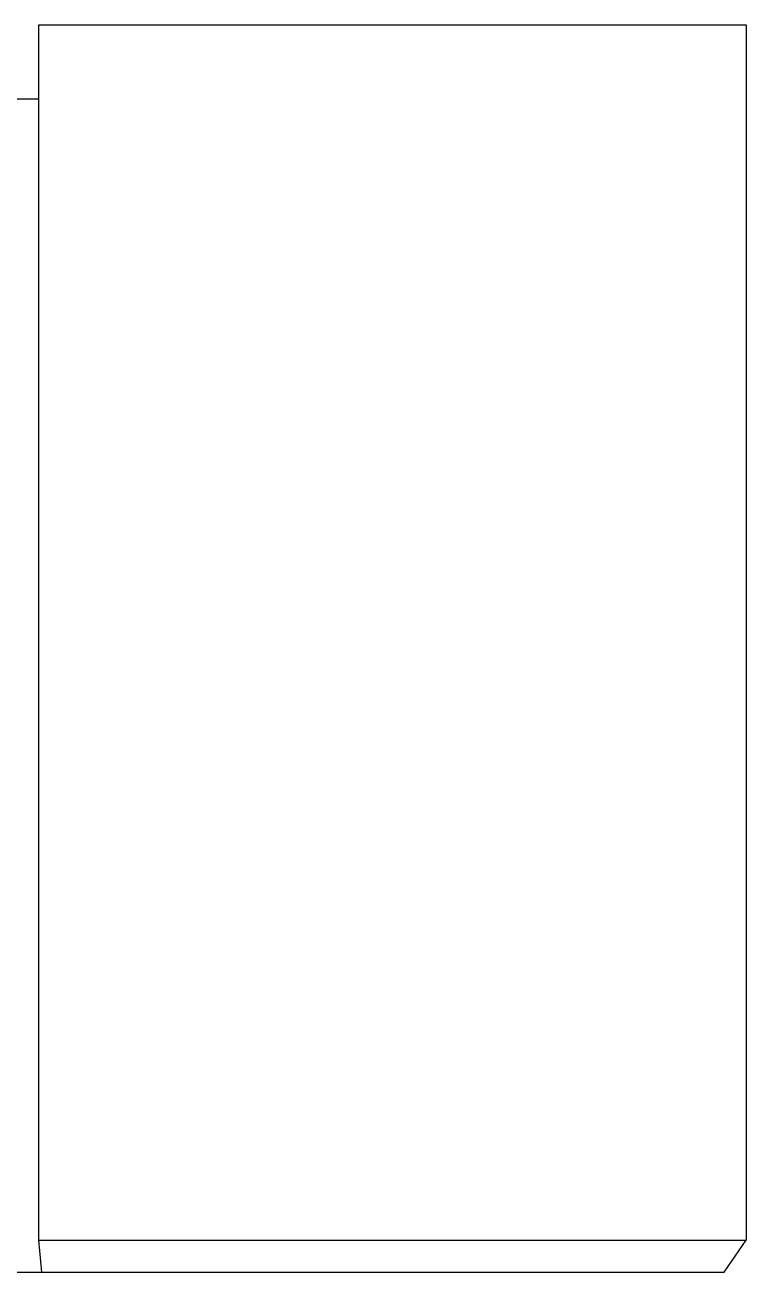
# Model space of a CAD drawing. Extents: x -1616 to 1629, y -1713 to 1708.
# Drawn here: x -75 to 473, y 668 to 1615 of the extents above; entities that cross this region are included whole.
import ezdxf

# ---------------------------------------------------------------- set-up
doc = ezdxf.new("R2010")
doc.units = 0
doc.header["$MEASUREMENT"] = 0
doc.layers.get('0').update_dxf_attribs({"linetype": 'CONTINUOUS'})

msp = doc.modelspace()

# ---------------------------------------------------------------- linework, layer by layer
for p, q in [((-64.68, 1614.88), (472.62, 1614.88)), ((-64.68, 1558.4), (-64.68, 1614.88)), ((472.62, 1614.88), (472.62, 691.81)), ((-64.68, 1558.4), (-181.8, 1558.4)), ((-64.68, 691.81), (-64.68, 1558.4)), ((-64.68, 691.81), (472.62, 691.81)), ((-62.42, 667.61), (-64.68, 691.81)), ((456.09, 667.61), (472.62, 691.81)), ((-199.86, 667.61), (-62.42, 667.61)), ((-62.42, 667.61), (456.09, 667.61))]:
    msp.add_line(p, q)

doc.saveas('drawing.dxf')
